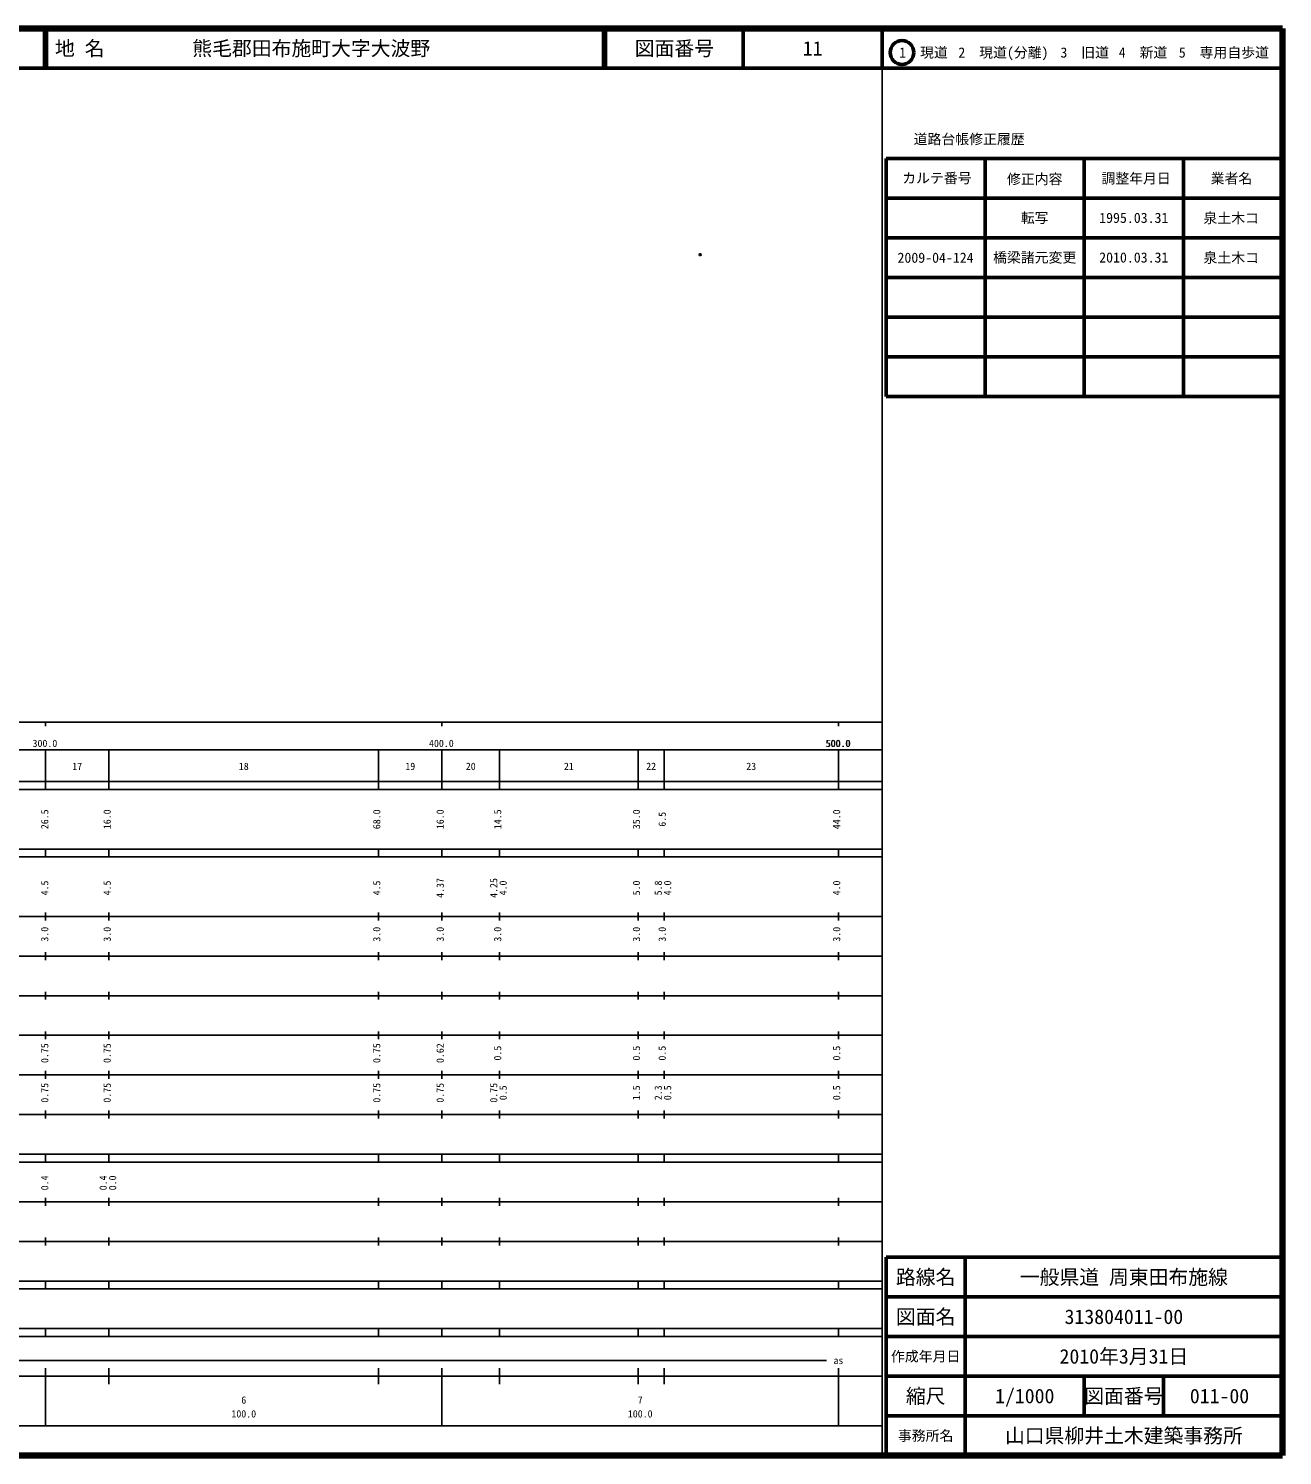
# Model space of a CAD drawing. Units: millimetres on the paper. Extents: x 40 to 680, y 20 to 380.
# Drawn here: x 363.7 to 680, y 20 to 380 of the extents above; entities that cross this region are included whole.
import ezdxf
from ezdxf.enums import TextEntityAlignment as Align

# ---------------------------------------------------------------- set-up
doc = ezdxf.new("R2010")
doc.units = ezdxf.units.MM
doc.header["$PDMODE"] = 32
doc.header["$PDSIZE"] = 0.5
doc.layers.add('M-OTRS', color=6, linetype='Continuous')
doc.layers.add('M-TTL-TXT', color=7, linetype='Continuous')
for name, color, linetype, lineweight in [('M-TTL', 2, 'Continuous', 140), ('M-TTL-BAND', 7, 'Continuous', 25), ('M-TTL-FRAM', 2, 'Continuous', 50), ('M-TTL-LINE', 7, 'Continuous', 50)]:
    doc.layers.add(name, color=color, linetype=linetype, lineweight=lineweight)
doc.styles.add('ＭＳ ゴシック', font='')
doc.styles.get('ＭＳ ゴシック').set_extended_font_data('MS Gothic')

msp = doc.modelspace()

# ---------------------------------------------------------------- linework, layer by layer
at = {"layer": 'M-OTRS'}
msp.add_point((533.143, 322.951), dxfattribs=at)
at = {"layer": 'M-TTL'}
for p, q in [((680, 380), (40, 380)), ((680, 20), (680, 380)), ((40, 20), (680, 20))]:
    msp.add_line(p, q, dxfattribs=at)
at = {"layer": 'M-TTL-BAND'}
for p, q in [((579, 20), (579, 370)), ((40, 205), (579, 205)), ((368, 205), (368, 204)), ((468, 205), (468, 204)), ((568, 205), (568, 204)), ((68, 198), (579, 198)), ((368, 188), (368, 198)), ((384, 188), (384, 198)), ((452, 188), (452, 198)), ((468, 188), (468, 198)), ((482.5, 188), (482.5, 198)), ((517.5, 188), (517.5, 198)), ((524, 188), (524, 198)), ((568, 188), (568, 198)), ((40, 190), (579, 190)), ((40, 188), (579, 188)), ((40, 173), (579, 173)), ((368, 171), (368, 173)), ((384, 171), (384, 173)), ((452, 171), (452, 173)), ((468, 171), (468, 173)), ((482.5, 171), (482.5, 173)), ((517.5, 171), (517.5, 173)), ((524, 171), (524, 173)), ((568, 171), (568, 173)), ((40, 171), (579, 171)), ((40, 156), (579, 156)), ((368, 155), (368, 157)), ((384, 155), (384, 157)), ((452, 155), (452, 157)), ((468, 155), (468, 157)), ((482.5, 155), (482.5, 157)), ((517.5, 155), (517.5, 157)), ((524, 155), (524, 157)), ((568, 155), (568, 157)), ((46, 146), (579, 146)), ((368, 145), (368, 147)), ((384, 145), (384, 147)), ((452, 145), (452, 147)), ((468, 145), (468, 147)), ((482.5, 145), (482.5, 147)), ((517.5, 145), (517.5, 147)), ((524, 145), (524, 147)), ((568, 145), (568, 147)), ((368, 135), (368, 137)), ((384, 135), (384, 137)), ((452, 135), (452, 137)), ((468, 135), (468, 137)), ((482.5, 135), (482.5, 137)), ((517.5, 135), (517.5, 137)), ((524, 135), (524, 137)), ((568, 135), (568, 137)), ((52, 136), (579, 136)), ((46, 126), (579, 126)), ((368, 125), (368, 127)), ((384, 125), (384, 127)), ((452, 125), (452, 127)), ((468, 125), (468, 127)), ((482.5, 125), (482.5, 127)), ((517.5, 125), (517.5, 127)), ((524, 125), (524, 127)), ((568, 125), (568, 127)), ((52, 116), (579, 116)), ((368, 115), (368, 117)), ((384, 115), (384, 117)), ((452, 115), (452, 117)), ((468, 115), (468, 117)), ((482.5, 115), (482.5, 117)), ((517.5, 115), (517.5, 117)), ((524, 115), (524, 117)), ((568, 115), (568, 117)), ((46, 106), (579, 106)), ((368, 105), (368, 107)), ((384, 105), (384, 107)), ((452, 105), (452, 107)), ((468, 105), (468, 107)), ((482.5, 105), (482.5, 107)), ((517.5, 105), (517.5, 107)), ((524, 105), (524, 107)), ((568, 105), (568, 107)), ((40, 96), (579, 96)), ((40, 94), (579, 94)), ((368, 94), (368, 96)), ((384, 94), (384, 96)), ((452, 94), (452, 96)), ((468, 94), (468, 96)), ((482.5, 94), (482.5, 96)), ((517.5, 94), (517.5, 96)), ((524, 94), (524, 96)), ((568, 94), (568, 96)), ((49, 84), (579, 84)), ((368, 83), (368, 85)), ((384, 83), (384, 85)), ((452, 83), (452, 85)), ((468, 83), (468, 85)), ((482.5, 83), (482.5, 85)), ((517.5, 83), (517.5, 85)), ((524, 83), (524, 85)), ((568, 83), (568, 85)), ((40, 74), (579, 74)), ((368, 73), (368, 75)), ((384, 73), (384, 75)), ((452, 73), (452, 75)), ((468, 73), (468, 75)), ((482.5, 73), (482.5, 75)), ((517.5, 73), (517.5, 75)), ((524, 73), (524, 75)), ((568, 73), (568, 75)), ((40, 64), (579, 64)), ((40, 62), (579, 62)), ((368, 62), (368, 64)), ((384, 62), (384, 64)), ((452, 62), (452, 64)), ((468, 62), (468, 64)), ((482.5, 62), (482.5, 64)), ((517.5, 62), (517.5, 64)), ((524, 62), (524, 64)), ((568, 62), (568, 64)), ((40, 52), (579, 52)), ((368, 50), (368, 52)), ((384, 50), (384, 52)), ((452, 50), (452, 52)), ((468, 50), (468, 52)), ((482.5, 50), (482.5, 52)), ((517.5, 50), (517.5, 52)), ((524, 50), (524, 52)), ((568, 50), (568, 52)), ((40, 50), (579, 50)), ((71, 44), (565, 44)), ((40, 40), (579, 40)), ((368, 27.5), (368, 42)), ((384, 38), (384, 42)), ((452, 38), (452, 42)), ((468, 27.5), (468, 42)), ((482.5, 38), (482.5, 42)), ((517.5, 38), (517.5, 42)), ((524, 38), (524, 42)), ((568, 27.5), (568, 42)), ((68, 27.5), (579, 27.5))]:
    msp.add_line(p, q, dxfattribs=at)
at = {"layer": 'M-TTL-FRAM'}
for p, q in [((580, 347.197), (580, 287.197)), ((580, 347.197), (680, 347.197)), ((580, 287.197), (680, 287.197)), ((680, 70), (580, 70)), ((580, 70), (580, 20))]:
    msp.add_line(p, q, dxfattribs=at)
at = {"layer": 'M-TTL-LINE'}
for p, q in [((367.75, 380), (367.75, 370)), ((368.25, 380), (368.25, 370)), ((508.747, 380), (508.747, 370)), ((509.247, 380), (509.247, 370)), ((543.997, 380), (543.997, 370)), ((579, 380), (579, 370)), ((40, 370), (680, 370)), ((605, 347.197), (605, 287.197)), ((630, 347.197), (630, 287.197)), ((655, 347.197), (655, 287.197)), ((580, 337.197), (680, 337.197)), ((580, 327.197), (680, 327.197)), ((580, 317.197), (680, 317.197)), ((580, 307.197), (680, 307.197)), ((580, 297.197), (680, 297.197)), ((600, 70), (600, 20)), ((680, 60), (580, 60)), ((680, 50), (580, 50)), ((680, 40), (580, 40)), ((630, 40), (630, 30)), ((650, 40), (650, 30)), ((680, 30), (580, 30))]:
    msp.add_line(p, q, dxfattribs=at)
msp.add_circle((584.031, 373.958), 3, dxfattribs=at)

# ---------------------------------------------------------------- texts
at = {"layer": 'M-TTL-BAND', "style": 'ＭＳ ゴシック'}
for s, p in [('300.0', (367.844, 198.195)), ('400.0', (467.844, 198.195)), ('500.0', (567.844, 198.195)), ('500.0', (568, 198.195)), ('17', (376, 192.405)), ('18', (418, 192.405)), ('19', (460, 192.405)), ('20', (475.25, 192.405)), ('21', (500, 192.405)), ('22', (520.75, 192.405)), ('23', (546, 192.405)), ('as', (568, 42.5)), ('6', (418, 32.523)), ('7', (518, 32.523)), ('100.0', (418, 29.033)), ('100.0', (518, 29.033))]:
    msp.add_text(s, height=1.833, dxfattribs=at).set_placement(p, align=Align.BOTTOM_CENTER)
for s, p in [('26.5', (369.25, 180.5)), ('16.0', (385, 180.5)), ('68.0', (453, 180.5)), ('16.0', (469, 180.5)), ('14.5', (483.5, 180.5)), ('35.0', (518.5, 180.5)), ('6.5', (525, 180.5)), ('44.0', (569, 180.5)), ('4.5', (369.25, 163.174)), ('4.5', (385, 163.174)), ('4.5', (453, 163.174)), ('4.37', (469, 163.174)), ('4.25', (482.5, 163.174)), ('4.0', (484.87, 163.174)), ('5.0', (518.5, 163.174)), ('5.8', (524, 163.174)), ('4.0', (526.37, 163.174)), ('4.0', (569, 163.174)), ('3.0', (369.25, 151.5)), ('3.0', (385, 151.5)), ('3.0', (453, 151.5)), ('3.0', (469, 151.5)), ('3.0', (483.5, 151.5)), ('3.0', (518.5, 151.5)), ('3.0', (525, 151.5)), ('3.0', (569, 151.5)), ('0.75', (369.25, 121.5)), ('0.75', (385, 121.5)), ('0.75', (453, 121.5)), ('0.62', (469, 121.5)), ('0.5', (483.5, 121.5)), ('0.5', (518.5, 121.5)), ('0.5', (525, 121.5)), ('0.5', (569, 121.5)), ('0.75', (369.25, 111.5)), ('0.75', (385, 111.5)), ('0.75', (453, 111.5)), ('0.75', (469, 111.5)), ('0.75', (482.5, 111.5)), ('0.5', (484.87, 111.5)), ('1.5', (518.5, 111.5)), ('2.3', (524, 111.5)), ('0.5', (526.37, 111.5)), ('0.5', (569, 111.5)), ('0.4', (369.25, 88.764)), ('0.4', (384, 88.764)), ('0.0', (386.37, 88.764))]:
    msp.add_text(s, height=1.833, rotation=90, dxfattribs=at).set_placement(p, align=Align.BOTTOM_CENTER)
at = {"layer": 'M-TTL-TXT', "style": 'ＭＳ ゴシック'}
for s, p in [('地 名', (370.38, 375)), ('熊毛郡田布施町大字大波野', (405.024, 375))]:
    msp.add_text(s, height=3.666, dxfattribs=at).set_placement(p, align=Align.MIDDLE_LEFT)
for s, height, p in [('図面番号', 3.666, (526.622, 375)), ('11', 3.666, (561.497, 375)), ('1\u3000現道', 2.566, (589.448, 373.958)), ('2\u3000現道(分離)', 2.566, (609.619, 373.958)), ('3\u3000旧道', 2.566, (630.121, 373.958)), ('4\u3000新道', 2.566, (644.824, 373.958)), ('5\u3000専用自歩道', 2.566, (665.228, 373.958)), ('道路台帳修正履歴', 2.566, (600.968, 352.113)), ('カルテ番号', 2.566, (592.839, 342.277)), ('修正内容', 2.566, (617.509, 342.023)), ('調整年月日', 2.566, (643.089, 342.197)), ('業者名', 2.566, (667.134, 342.197)), ('転写', 2.566, (617.5, 332.245)), ('1995.03.31', 2.566, (642.5, 332.245)), ('泉土木コ', 2.566, (667.077, 332.189)), ('2009-04-124', 2.566, (592.5, 322.189)), ('橋梁諸元変更', 2.566, (617.5, 322.245)), ('2010.03.31', 2.566, (642.5, 322.245)), ('泉土木コ', 2.566, (667.077, 322.189)), ('路線名', 3.666, (590, 65)), ('路線名', 3.666, (590, 65)), ('一般県道 周東田布施線', 3.666, (640, 65)), ('図面名', 3.666, (590, 55)), ('図面名', 3.666, (590, 55)), ('313804011-00', 3.666, (640, 55)), ('2010年3月31日', 3.666, (640, 45)), ('作成年月日', 2.566, (590, 45)), ('作成年月日', 2.566, (590, 45)), ('縮尺', 3.666, (590, 35)), ('縮尺', 3.666, (590, 35)), ('1/1000', 3.666, (615, 35)), ('図面番号', 3.666, (640, 35)), ('図面番号', 3.666, (640, 35)), ('011-00', 3.666, (664.125, 35)), ('事務所名', 2.566, (590, 25)), ('事務所名', 2.566, (590, 25)), ('山口県柳井土木建築事務所', 3.666, (640, 25))]:
    msp.add_text(s, height=height, dxfattribs=at).set_placement(p, align=Align.MIDDLE_CENTER)

doc.saveas('drawing.dxf')
